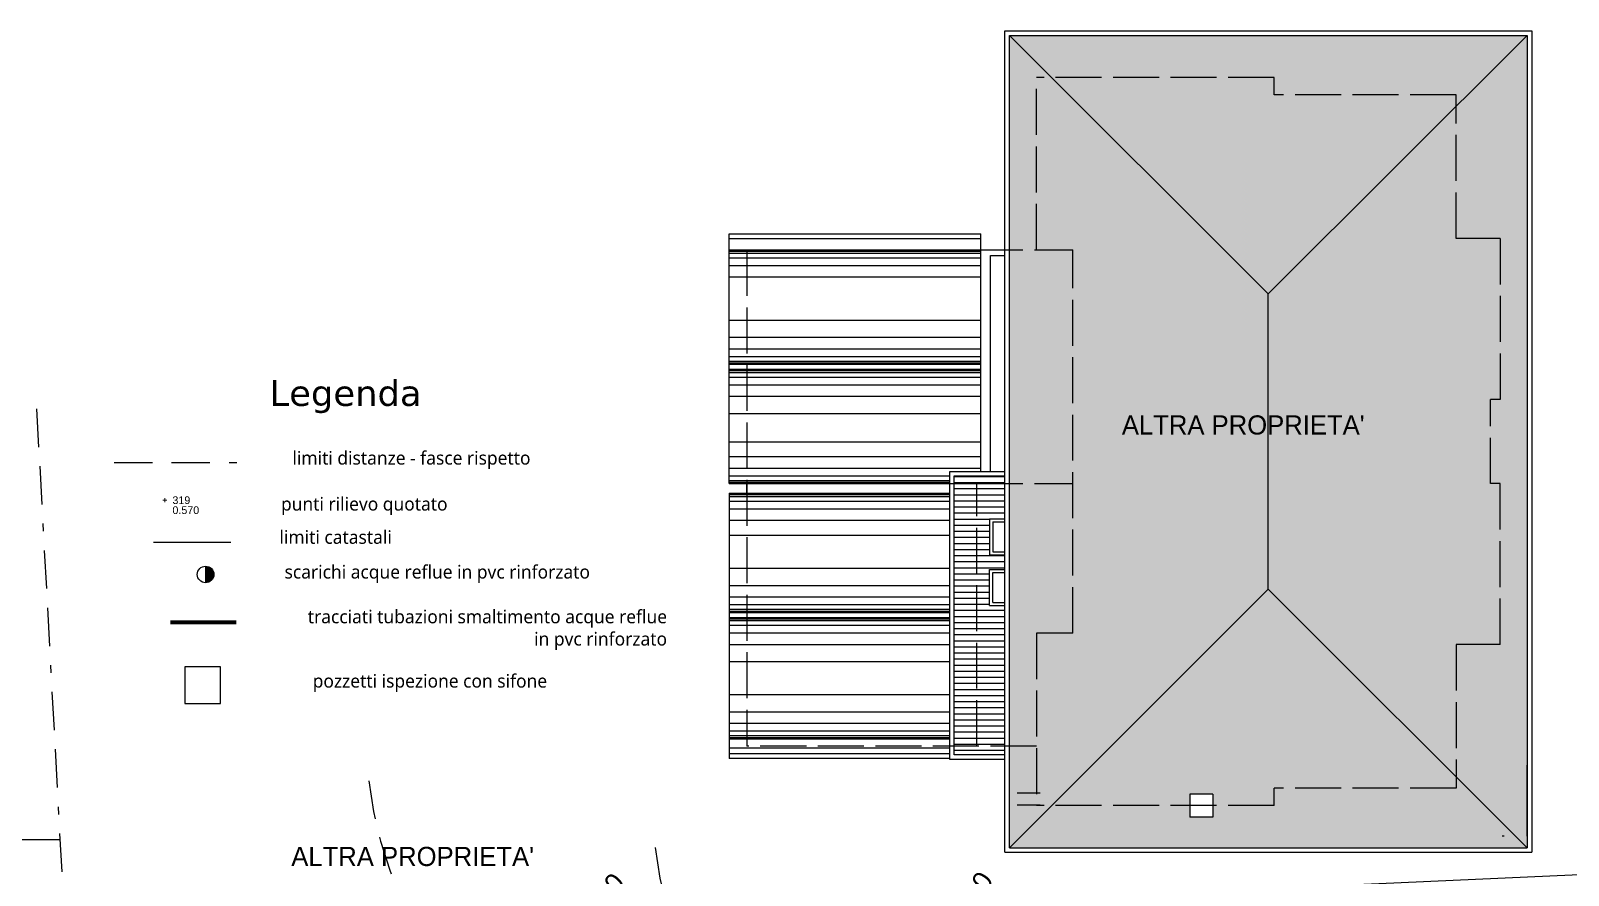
# Model space of a CAD drawing. Header units: millimetres. Extents: x 2622 to 2811, y 687 to 801.
# Drawn here: x 2643.91 to 2663.96, y 765.8 to 776.82 of the extents above; entities that cross this region are included whole.
import ezdxf

# ---------------------------------------------------------------- set-up
doc = ezdxf.new("R2010")
doc.units = ezdxf.units.MM
doc.linetypes.add('ACAD_ISO02W100', pattern=[15, 12, -3])
doc.linetypes.add('BORDO2', pattern=[0.875, 0.25, -0.125, 0.25, -0.125, 0, -0.125])
for name, color, linetype in [('Bianco', 7, 'Continuous'), ('BLANCO', 7, 'Continuous'), ('costruito', 10, 'Continuous'), ('LINEE DI MAPPA', 250, 'Continuous'), ('Quote', 252, 'Continuous'), ('Retino', 8, 'Continuous'), ('ROSSO20', 10, 'Continuous'), ('Scritte', 2, 'Continuous'), ('Sottile', 5, 'Continuous'), ('TESTI', 2, 'Continuous')]:
    doc.layers.add(name, color=color, linetype=linetype)
for name, color, linetype, lineweight in [('PT_TOPOG_CENTRO', 5, 'Continuous', 0), ('PT_TOPOG_NOME', 5, 'Continuous', 0), ('PT_TOPOG_QUOT', 10, 'Continuous', 0), ('PT_TOPOG_SIMB', 5, 'Continuous', 0)]:
    doc.layers.add(name, color=color, linetype=linetype, lineweight=lineweight)
doc.styles.get("Standard").update_dxf_attribs({"font": 'arial.ttf'})
doc.styles.add('stile1', font='l_10646.ttf', dxfattribs={"height": 1})
doc.styles.add('STYLE1', font='verdana.ttf')
doc.styles.add('STYLE2', font='l_10646.ttf')
doc.dimstyles.new('ISO-25', dxfattribs={"dimtxt": 0.25, "dimasz": 0.2, "dimexe": 0.1, "dimexo": 0.1, "dimgap": 0.1, "dimtad": 0, "dimzin": 1, "dimtxsty": 'Standard', "dimblk": 'OBLIQUE', "dimcen": 2.5, "dimclrt": 2, "dimadec": 0, "dimazin": 0, "dimtfac": 1, "dimtmove": 0, "dimatfit": 3, "dimfxl": 1, "dimarcsym": 0})

# ---------------------------------------------------------------- blocks, each defined once
blk = doc.blocks.new('_Oblique')
at = {"color": 0, "linetype": 'ByBlock', "lineweight": -2}
blk.add_line((-0.5, -0.5), (0.5, 0.5), dxfattribs=at)
blk = doc.blocks.new('*D21')
at = {"layer": 'Defpoints', "color": 0, "transparency": 16777216}
for p in [(2657.027, 766.713), (2654.19, 762.596)]:
    blk.add_point(p, dxfattribs=at)
at = {"layer": 'Quote', "color": 0, "lineweight": -2, "transparency": 16777216}
blk.add_line((2655.711, 764.803), (2654.19, 762.596), dxfattribs=at)
at = {"layer": 'Quote', "color": 0, "lineweight": -2, "transparency": 16777216, "xscale": 0.2, "yscale": 0.2, "zscale": 0.2, "rotation": 235.422233292109}
blk.add_blockref('_Oblique', (2654.19, 762.596), dxfattribs=at)
at = {"layer": 'Quote', "color": 2, "transparency": 16777216, "insert": (2656.075, 765.331), "char_height": 0.25, "attachment_point": 5, "rotation": 55.4222}
blk.add_mtext('R10,00', dxfattribs=at)
blk = doc.blocks.new('*D22')
at = {"layer": 'Defpoints', "color": 0, "transparency": 16777216}
for p in [(2653.291, 767.584), (2649.9, 763.91)]:
    blk.add_point(p, dxfattribs=at)
at = {"layer": 'Quote', "color": 0, "lineweight": -2, "transparency": 16777216}
blk.add_line((2650.788, 764.873), (2649.9, 763.91), dxfattribs=at)
at = {"layer": 'Quote', "color": 0, "lineweight": -2, "transparency": 16777216, "xscale": 0.2, "yscale": 0.2, "zscale": 0.2, "rotation": 227.2862851604087}
blk.add_blockref('_Oblique', (2649.9, 763.91), dxfattribs=at)
at = {"layer": 'Quote', "color": 2, "transparency": 16777216, "insert": (2651.223, 765.344), "char_height": 0.25, "attachment_point": 5, "rotation": 47.2863}
blk.add_mtext('R10,00', dxfattribs=at)
blk = doc.blocks.new('*D25')
at = {"layer": 'Defpoints', "color": 0, "transparency": 16777216}
for p in [(2670.407, 766.093), (2670.424, 765.732), (2644.385, 764.563)]:
    blk.add_point(p, dxfattribs=at)
at = {"layer": 'Quote', "color": 0, "lineweight": -2, "transparency": 16777216}
for p, q in [((2670.407, 766.093), (2657.909, 765.532)), ((2670.419, 765.832), (2670.403, 766.193)), ((2644.369, 764.923), (2656.867, 765.485)), ((2644.381, 764.662), (2644.365, 765.023))]:
    blk.add_line(p, q, dxfattribs=at)
at = {"layer": 'Quote', "color": 0, "lineweight": -2, "transparency": 16777216, "xscale": 0.2, "yscale": 0.2, "zscale": 0.2}
for p, rotation in [((2670.407, 766.093), 2.571718772138787), ((2644.369, 764.923), 182.5717187721388)]:
    blk.add_blockref('_Oblique', p, dxfattribs=dict(at, rotation=rotation))
at = {"layer": 'Quote', "color": 2, "transparency": 16777216, "insert": (2657.388, 765.508), "char_height": 0.25, "attachment_point": 5, "rotation": 2.5717}
blk.add_mtext('52,13', dxfattribs=at)
blk = doc.blocks.new('TPD_Standard')
at = {"layer": 'PT_TOPOG_CENTRO', "linetype": 'Continuous'}
blk.add_point((0, 0), dxfattribs=at)
at = {"layer": 'PT_TOPOG_SIMB', "linetype": 'Continuous'}
for p, q in [((0.05, 0), (-0.05, 0)), ((0, 0.05), (0, -0.05))]:
    blk.add_line(p, q, dxfattribs=at)
at = {"layer": 'PT_TOPOG_NOME', "linetype": 'Continuous', "lineweight": 0}
blk.add_attdef('Nome', (0, 0), '', height=0.2, dxfattribs=at)
at = {"layer": 'PT_TOPOG_QUOT', "linetype": 'Continuous', "lineweight": 0}
blk.add_attdef('Quota', (0, 0), '', height=0.2, dxfattribs=at)

msp = doc.modelspace()

# ---------------------------------------------------------------- hatches: boundary and pattern name
at = {"layer": 'costruito'}
h = msp.add_hatch(color=254, dxfattribs=at)
h.dxf.hatch_style = 1
h.paths.add_polyline_path([(2663.0774, 770.9131), (2662.9524, 770.9131), (2662.9524, 772.0131), (2663.0774, 772.0131), (2663.0774, 774.1131), (2662.5024, 774.1131), (2662.5024, 775.8381), (2660.0524, 773.3881), (2660.0524, 769.5381), (2662.5024, 767.0881), (2662.5024, 768.8131), (2663.0774, 768.8131)])
h.paths.add_polyline_path([(2660.0524, 769.5381), (2657.2274, 766.7131), (2659.0274, 766.7131), (2659.0274, 766.8631), (2659.3274, 766.8631), (2659.3274, 766.7131), (2660.1274, 766.7131), (2660.1274, 766.9381), (2662.5024, 766.9381), (2662.5024, 767.0881)])
h.paths.add_polyline_path([(2662.5024, 767.0881), (2662.5024, 766.9381), (2660.1274, 766.9381), (2660.1274, 766.7131), (2659.3274, 766.7131), (2659.3274, 766.5631), (2659.0274, 766.5631), (2659.0274, 766.7131), (2657.2274, 766.7131), (2656.6774, 766.1631), (2663.4274, 766.1631)])
h.paths.add_polyline_path([(2663.4274, 776.7631), (2662.5024, 775.8381), (2662.5024, 774.1131), (2663.0774, 774.1131), (2663.0774, 772.0131), (2662.9524, 772.0131), (2662.9524, 770.9131), (2663.0774, 770.9131), (2663.0774, 768.8131), (2662.5024, 768.8131), (2662.5024, 767.0881), (2663.4274, 766.1631)])
h.paths.add_polyline_path([(2660.0524, 769.5381), (2660.0524, 773.3881), (2657.2274, 776.2131), (2657.0274, 776.2131), (2657.0274, 773.9631), (2657.5024, 773.9631), (2657.5024, 768.9631), (2657.0274, 768.9631), (2657.0274, 766.7131), (2657.2274, 766.7131)])
h.paths.add_polyline_path([(2657.5024, 770.9131), (2656.6774, 770.9131), (2656.6774, 767.4881), (2657.0274, 767.4881), (2657.0274, 768.9631), (2657.5024, 768.9631)])
h.paths.add_polyline_path([(2657.0274, 767.4881), (2656.6774, 767.4881), (2656.6774, 766.1631), (2657.2274, 766.7131), (2657.0274, 766.7131)])
h.paths.add_polyline_path([(2657.5024, 773.9631), (2657.0274, 773.9631), (2656.6774, 773.9631), (2656.6774, 770.9131), (2657.5024, 770.9131)])
h.paths.add_polyline_path([(2657.0274, 776.2131), (2657.2274, 776.2131), (2656.6774, 776.7631), (2656.6774, 773.9631), (2657.0274, 773.9631)])
h.paths.add_polyline_path([(2663.4274, 776.7631), (2656.6774, 776.7631), (2657.2274, 776.2131), (2660.1274, 776.2131), (2660.1274, 775.9881), (2662.5024, 775.9881), (2662.5024, 775.8381)])
h.paths.add_polyline_path([(2662.5024, 775.8381), (2662.5024, 775.9881), (2660.1274, 775.9881), (2660.1274, 776.2131), (2657.2274, 776.2131), (2660.0524, 773.3881)])
h.paths.add_polyline_path([(2658.058, 771.3692), (2661.5387, 771.3692), (2661.5387, 771.9769), (2658.058, 771.9769)], flags=9)
h = msp.add_hatch(color=222, dxfattribs=at)
h.dxf.hatch_style = 1
h.paths.add_polyline_path([(2646.3003, 769.7282, 0.4142136), (2646.1921, 769.8363), (2646.1921, 769.62, 0.4142136)])
at = {"layer": 'Retino'}
h = msp.add_hatch(dxfattribs=at)
h.set_pattern_fill('ANSI31', color=256, scale=0.025, angle=135, style=0)
h.set_pattern_definition([(180, (2573.15326, 679.72591), (-1e-17, -0.079375), [])])
h.paths.add_polyline_path([(2656.6174, 768.7131), (2656.2524, 768.7131), (2656.2524, 767.4881), (2656.6174, 767.4881)])
h.paths.add_polyline_path([(2656.2524, 768.7131), (2655.9574, 768.7131), (2655.9574, 767.4881), (2656.2524, 767.4881)])
h.paths.add_polyline_path([(2656.2524, 770.9131), (2655.9574, 770.9131), (2655.9574, 768.7131), (2656.2524, 768.7131)])
h.paths.add_polyline_path([(2656.6174, 769.3224), (2656.4183, 769.3224), (2656.4183, 769.7924), (2656.6174, 769.7924), (2656.6174, 769.9838), (2656.4183, 769.9838), (2656.4183, 770.4538), (2656.6174, 770.4538), (2656.6174, 770.9131), (2656.2524, 770.9131), (2656.2524, 768.7131), (2656.6174, 768.7131)])
h.paths.add_polyline_path([(2656.6174, 771.0131), (2655.9574, 771.0131), (2655.9574, 770.9131), (2656.2524, 770.9131), (2656.6174, 770.9131)])
h.paths.add_polyline_path([(2656.6174, 767.4749), (2655.9574, 767.4512), (2655.9574, 767.3748), (2656.6174, 767.3748)])
h.paths.add_polyline_path([(2656.6174, 767.4881), (2655.9574, 767.4881), (2655.9574, 767.4512), (2656.6174, 767.4749)])
at = {"layer": 'Sottile'}
h = msp.add_hatch(dxfattribs=at)
h.set_pattern_fill('ANSI31', color=256, scale=0.05, angle=135, style=0)
h.set_pattern_definition([(180, (2446.46445, 679.7259), (-3e-17, -0.15875), [])])
h.paths.add_polyline_path([(2657.0274, 766.9631), (2656.7774, 766.9631), (2656.7774, 766.6631), (2657.0774, 766.6631), (2657.0774, 766.7131), (2657.0274, 766.7131)])
h.paths.add_polyline_path([(2657.0774, 766.9631), (2657.0274, 766.9631), (2657.0274, 766.7131), (2657.0774, 766.7131)], flags=17)

# ---------------------------------------------------------------- linework, layer by layer
for p, q in [((2656.6174, 766.1031), (2656.6174, 776.8231)), ((2656.6174, 776.8231), (2663.4874, 776.8231)), ((2656.6774, 766.1631), (2656.6774, 776.7631)), ((2660.0524, 773.3881), (2656.6774, 776.7631)), ((2656.6774, 776.7631), (2663.4274, 776.7631)), ((2660.0524, 773.3881), (2663.4274, 776.7631)), ((2663.4274, 776.7631), (2663.4274, 766.1631)), ((2663.4874, 776.8231), (2663.4874, 766.1031)), ((2660.0524, 769.5381), (2660.0524, 773.3881)), ((2660.0524, 769.5381), (2656.6774, 766.1631)), ((2660.0524, 769.5381), (2663.4274, 766.1631)), ((2663.4274, 766.3131), (2663.4274, 767.2381)), ((2659.3274, 766.8631), (2659.0274, 766.8631)), ((2659.0274, 766.8631), (2659.0274, 766.5631)), ((2659.3274, 766.8631), (2659.3274, 766.5631)), ((2659.3274, 766.5631), (2659.0274, 766.5631)), ((2656.6174, 766.1031), (2663.4874, 766.1031)), ((2656.6774, 766.1631), (2663.4274, 766.1631))]:
    msp.add_line(p, q)
at = {"color": 140, "linetype": 'BORDO2', "ltscale": 2}
for p, q in [((2643.9882, 771.8901), (2645.1168, 751.0605)), ((2644.9991, 771.1898), (2646.7718, 771.1898))]:
    msp.add_line(p, q, dxfattribs=at)
for centre, start, end in [((2653.2914, 767.5842), 186.31353, 330.55087), ((2657.0274, 766.7131), 186.28623, 330.57817)]:
    msp.add_arc(centre, 5, start, end, dxfattribs=at)
at = {"layer": 'Bianco'}
for p, q in [((2653.0215, 770.9131), (2653.0215, 774.1731)), ((2653.0215, 774.1731), (2656.3024, 774.1731)), ((2653.0215, 774.1131), (2656.3024, 774.1131)), ((2653.0215, 773.9631), (2656.3024, 773.9631)), ((2653.0215, 772.4706), (2656.3024, 772.4706)), ((2653.0215, 772.4057), (2656.3024, 772.4057)), ((2655.8974, 771.0131), (2655.8974, 771.0731)), ((2655.8974, 771.0731), (2656.6174, 771.0731)), ((2653.0215, 770.9131), (2655.8974, 770.9131)), ((2653.2524, 770.7881), (2653.2524, 770.9131)), ((2653.2524, 770.7881), (2653.2524, 770.9131)), ((2655.8974, 768.7131), (2655.8974, 771.0131)), ((2655.9574, 767.3748), (2655.9574, 771.0131)), ((2655.9574, 771.0131), (2656.6174, 771.0131)), ((2653.0215, 770.7881), (2655.8974, 770.7881)), ((2653.0215, 770.7881), (2653.0215, 767.3281)), ((2653.0215, 770.7881), (2655.8974, 770.7881)), ((2656.4583, 770.4138), (2656.6174, 770.4138)), ((2656.4583, 770.4138), (2656.4583, 770.0238)), ((2656.4583, 770.0238), (2656.6174, 770.0238)), ((2646.1921, 769.8363), (2646.1921, 769.62)), ((2656.4583, 769.7524), (2656.6174, 769.7524)), ((2656.4583, 769.3624), (2656.4583, 769.7524)), ((2653.0215, 769.2331), (2655.8874, 769.2331)), ((2656.4583, 769.3624), (2656.6174, 769.3624)), ((2653.0215, 769.1682), (2655.8874, 769.1682)), ((2655.8974, 767.3881), (2653.0215, 767.3881)), ((2655.8974, 767.3281), (2653.0215, 767.3281))]:
    msp.add_line(p, q, dxfattribs=at)
msp.add_circle((2646.1921, 769.7282), 0.1081, dxfattribs=at)
at = {"layer": 'BLANCO'}
for p, q in [((2656.3024, 771.0731), (2656.3024, 774.1731)), ((2656.3024, 773.9631), (2656.6174, 773.9631)), ((2656.4274, 771.0731), (2656.4274, 773.8881)), ((2656.4274, 773.8881), (2656.6174, 773.8881)), ((2655.8974, 767.3148), (2655.8974, 771.0131)), ((2656.6174, 767.3148), (2655.8974, 767.3148)), ((2656.6174, 767.3748), (2655.9574, 767.3748))]:
    msp.add_line(p, q, dxfattribs=at)
at = {"layer": 'costruito', "color": 222, "const_width": 0.05}
msp.add_lwpolyline([(2645.7305, 769.104), (2646.5949, 769.104)], dxfattribs=at)
at = {"layer": 'costruito', "color": 222}
msp.add_lwpolyline([(2645.9214, 768.0429), (2646.387, 768.0429), (2646.387, 768.5232), (2645.9214, 768.5232)], close=True, dxfattribs=at)
at = {"layer": 'LINEE DI MAPPA', "color": 160}
msp.add_line((2645.5142, 770.1513), (2646.5212, 770.1513), dxfattribs=at)
at = {"layer": 'Retino'}
for p, q in [((2653.0215, 773.9556), (2656.3024, 773.9556)), ((2653.0215, 773.9456), (2656.3024, 773.9456)), ((2653.0215, 773.9206), (2656.3024, 773.9206)), ((2653.0215, 773.8606), (2656.3024, 773.8606)), ((2653.0215, 773.7606), (2656.3024, 773.7606)), ((2653.0215, 773.6106), (2656.3024, 773.6106)), ((2653.0215, 773.0481), (2656.3024, 773.0481)), ((2653.0215, 772.8231), (2656.3024, 772.8231)), ((2653.0215, 772.6731), (2656.3024, 772.6731)), ((2653.0215, 772.5731), (2656.3024, 772.5731)), ((2653.0215, 772.5131), (2656.3024, 772.5131)), ((2653.0215, 772.4881), (2656.3024, 772.4881)), ((2653.0215, 772.4781), (2656.3024, 772.4781)), ((2653.0215, 772.3982), (2656.3024, 772.3982)), ((2653.0215, 772.3882), (2656.3024, 772.3882)), ((2653.0215, 772.3632), (2656.3024, 772.3632)), ((2653.0215, 772.3032), (2656.3024, 772.3032)), ((2653.0215, 772.2032), (2656.3024, 772.2032)), ((2653.0215, 772.0532), (2656.3024, 772.0532)), ((2653.0215, 771.8282), (2656.3024, 771.8282)), ((2653.0215, 771.4606), (2656.3024, 771.4606)), ((2653.0215, 771.2656), (2656.3024, 771.2656)), ((2653.0215, 771.1156), (2656.3024, 771.1156)), ((2653.0215, 771.0156), (2655.8974, 771.0156)), ((2653.0215, 770.9556), (2655.8974, 770.9556)), ((2653.0215, 770.9306), (2655.8974, 770.9306)), ((2653.0215, 770.9206), (2655.8974, 770.9206)), ((2653.0215, 770.7806), (2655.8974, 770.7806)), ((2653.0215, 770.7706), (2655.8974, 770.7706)), ((2653.0215, 770.7456), (2655.8974, 770.7456)), ((2653.0215, 770.6856), (2655.8974, 770.6856)), ((2653.0215, 770.5856), (2655.8974, 770.5856)), ((2653.0215, 770.4356), (2655.8974, 770.4356)), ((2656.4183, 770.4538), (2656.6174, 770.4538)), ((2656.4183, 770.4538), (2656.4183, 769.9838)), ((2653.0215, 770.2407), (2655.8974, 770.2407)), ((2656.4183, 769.9838), (2656.6174, 769.9838)), ((2653.0215, 769.8106), (2655.8874, 769.8106)), ((2656.4183, 769.7924), (2656.6174, 769.7924)), ((2656.4183, 769.3224), (2656.4183, 769.7924)), ((2653.0215, 769.5856), (2655.8874, 769.5856)), ((2653.0215, 769.4356), (2655.8874, 769.4356)), ((2653.0215, 769.3356), (2655.8874, 769.3356)), ((2653.0215, 769.2756), (2655.8874, 769.2756)), ((2653.0215, 769.2506), (2655.8874, 769.2506)), ((2653.0215, 769.2406), (2655.8874, 769.2406)), ((2656.4183, 769.3224), (2656.6174, 769.3224)), ((2653.0215, 769.1607), (2655.8874, 769.1607)), ((2653.0215, 769.1507), (2655.8874, 769.1507)), ((2653.0215, 769.1257), (2655.8874, 769.1257)), ((2653.0215, 769.0657), (2655.8874, 769.0657)), ((2653.0215, 768.9657), (2655.8874, 768.9657)), ((2653.0215, 768.8157), (2655.8874, 768.8157)), ((2653.0215, 768.5907), (2655.8974, 768.5907)), ((2653.0215, 768.1606), (2655.8974, 768.1606)), ((2653.0215, 767.9356), (2655.8974, 767.9356)), ((2653.0215, 767.7856), (2655.8974, 767.7856)), ((2653.0215, 767.6856), (2655.8974, 767.6856)), ((2653.0215, 767.6256), (2655.8974, 767.6256)), ((2653.0215, 767.6006), (2655.8974, 767.6006)), ((2653.0215, 767.5906), (2655.8974, 767.5906)), ((2653.0215, 767.4656), (2655.8974, 767.4656))]:
    msp.add_line(p, q, dxfattribs=at)
at = {"layer": 'ROSSO20'}
msp.add_line((2653.7274, 770.9281), (2653.2374, 770.9281), dxfattribs=at)
at = {"layer": 'Sottile', "color": 7, "linetype": 'ACAD_ISO02W100', "ltscale": 0.05}
for p, q in [((2657.0274, 773.9631), (2657.0274, 776.2131)), ((2660.1274, 776.2131), (2657.0274, 776.2131)), ((2660.1274, 775.9881), (2660.1274, 776.2131)), ((2662.5024, 775.9881), (2660.1274, 775.9881)), ((2662.5024, 774.1131), (2662.5024, 775.9881)), ((2663.0774, 774.1131), (2662.5024, 774.1131)), ((2663.0774, 774.1131), (2663.0774, 772.0131)), ((2653.2524, 773.9631), (2653.2524, 767.4881)), ((2653.2524, 773.9631), (2657.0274, 773.9631)), ((2657.0274, 773.9631), (2657.5024, 773.9631)), ((2657.5024, 768.9631), (2657.5024, 773.9631)), ((2662.9524, 770.9131), (2662.9524, 772.0131)), ((2663.0774, 772.0131), (2662.9524, 772.0131)), ((2656.2524, 767.4881), (2656.2524, 770.9131)), ((2656.2524, 770.9131), (2657.5024, 770.9131)), ((2663.0774, 770.9131), (2662.9524, 770.9131)), ((2663.0774, 768.8131), (2663.0774, 770.9131)), ((2657.0274, 768.9631), (2657.0274, 766.7131)), ((2657.5024, 768.9631), (2657.0274, 768.9631)), ((2663.0774, 768.8131), (2662.5024, 768.8131)), ((2662.5024, 768.8131), (2662.5024, 766.9381)), ((2657.0274, 767.4881), (2653.2524, 767.4881)), ((2660.1274, 766.7131), (2660.1274, 766.9381)), ((2662.5024, 766.9381), (2660.1274, 766.9381)), ((2660.1274, 766.7131), (2657.0274, 766.7131))]:
    msp.add_line(p, q, dxfattribs=at)
at = {"layer": 'Sottile', "color": 3, "linetype": 'ACAD_ISO02W100', "ltscale": 0.05}
msp.add_line((2655.8974, 770.9131), (2656.2524, 770.9131), dxfattribs=at)
at = {"layer": 'Sottile'}
for p, q in [((2653.0215, 767.5831), (2655.8974, 767.5831)), ((2644.293, 766.2645), (2640.4694, 766.2645)), ((2663.1274, 766.3131), (2663.1024, 766.3131))]:
    msp.add_line(p, q, dxfattribs=at)

# ---------------------------------------------------------------- block references
at = {"layer": 'PT_TOPOG_CENTRO', "linetype": 'Continuous'}
ref = msp.add_blockref('TPD_Standard', (2645.6597, 770.6972), dxfattribs=dict(at, xscale=0.5, yscale=0.5, zscale=0.5))
ref.add_attrib('Nome', '319', (2645.7597, 770.6472), dxfattribs={"layer": 'PT_TOPOG_NOME', "linetype": 'Continuous', "lineweight": 0, "height": 0.1})
ref.add_attrib('Quota', '0.570', (2645.7597, 770.5172), dxfattribs={"layer": 'PT_TOPOG_QUOT', "linetype": 'Continuous', "lineweight": 0, "height": 0.1})

# ---------------------------------------------------------------- texts
at = {"char_height": 0.174038, "width": 9.480799, "attachment_point": 3, "style": 'STYLE2'}
for s, insert in [('limiti distanze - fasce rispetto', (2650.4298, 771.3357)), ('punti rilievo quotato', (2649.348, 770.736)), ('limiti catastali', (2648.6216, 770.3023)), ('scarichi acque reflue in pvc rinforzato  ', (2651.2058, 769.849)), ('tracciati tubazioni smaltimento acque reflue \\Pin pvc rinforzato', (2652.2108, 769.2647)), ('pozzetti ispezione con sifone ', (2650.6465, 768.4259))]:
    msp.add_mtext(s, dxfattribs=dict(at, insert=insert))
at = {"layer": 'Scritte', "char_height": 0.25, "width": 15.7, "attachment_point": 1, "style": 'stile1'}
for insert in [(2658.1426, 771.8041), (2647.3098, 766.1736)]:
    msp.add_mtext("{\\fComic Sans MS|b0|i0|c0|p66;ALTRA PROPRIETA'}", dxfattribs=dict(at, insert=insert))
at = {"layer": 'TESTI', "insert": (2647.026, 772.2637), "char_height": 0.336, "width": 15.637017, "attachment_point": 1, "style": 'STYLE1'}
msp.add_mtext('Legenda', dxfattribs=at)

# ---------------------------------------------------------------- dimensions: what is measured, and where the dimension line sits
at = {"layer": 'Quote', "color": 252}
for center, mpoint, picture, middle in [((2653.2914, 767.5842), (2649.8997, 763.9104), '*D22', (2651.2232, 765.3441)), ((2657.0274, 766.7131), (2654.1898, 762.5963), '*D21', (2656.0749, 765.3312))]:
    dim = msp.add_radius_dim(center=center, mpoint=mpoint, dimstyle='ISO-25', override={"dimlfac": 2}, dxfattribs=at)
    dim.commit()
    dim.dimension.update_dxf_attribs({"geometry": picture, "text_midpoint": middle, "dimtype": 164})
dim = msp.add_aligned_dim(p1=(2644.3852, 764.5625), p2=(2670.4235, 765.7321), distance=0.3612, dimstyle='ISO-25', override={"dimlfac": 2}, dxfattribs=at)
dim.commit()
dim.dimension.update_dxf_attribs({"geometry": '*D25', "text_midpoint": (2657.3882, 765.5081)})

doc.saveas('drawing.dxf')
